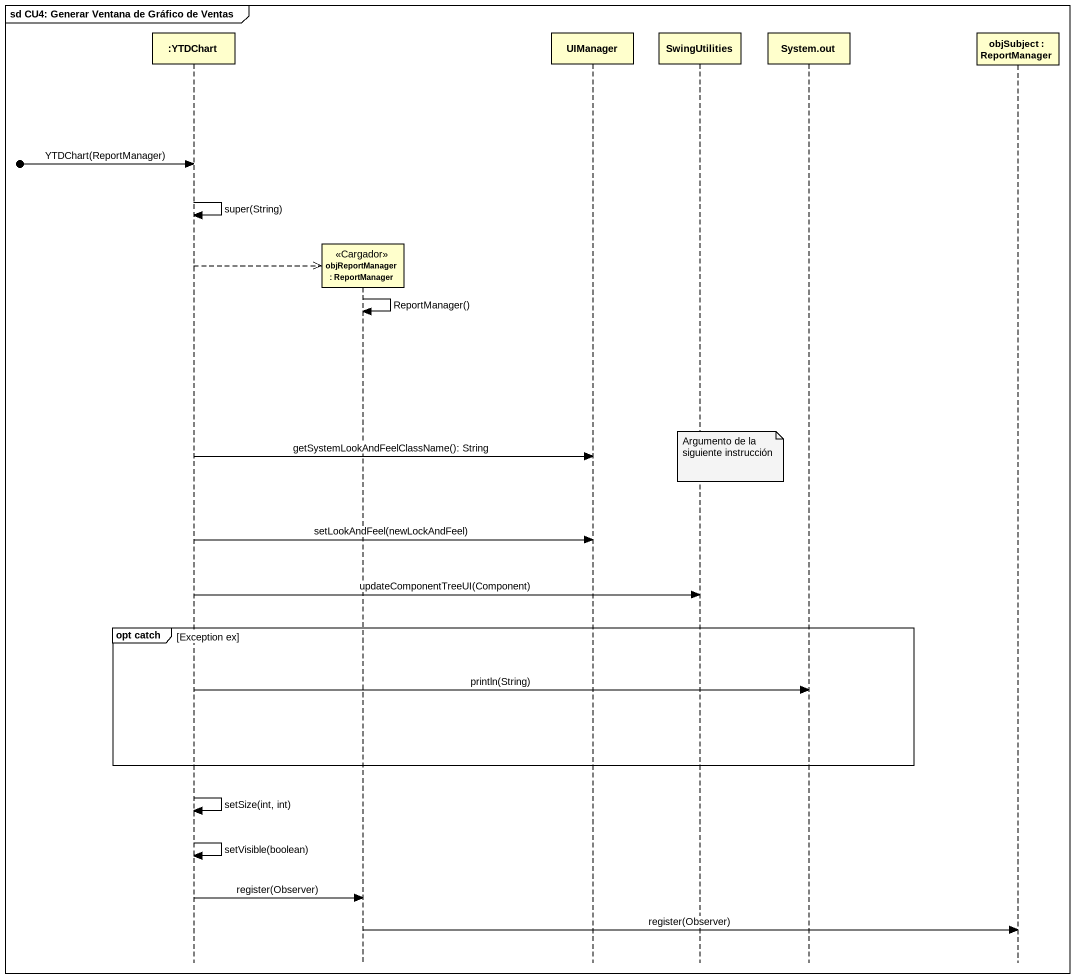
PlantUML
@startuml
mainframe sd CU4: Generar Ventana de Gráfico de Ventas
hide footbox
participant ":YTDChart" as YTDChart
participant "objReportManager : ReportManager" as objReportManager <<Cargador>>
participant UIManager
participant SwingUtilities
participant "System.out" as System_out
participant "objSubject : ReportManager" as objSubject

[o-> YTDChart : YTDChart(ReportManager)
YTDChart -> YTDChart : super(String)
YTDChart -->> objReportManager **
objReportManager -> objReportManager : ReportManager()
YTDChart -> UIManager : getSystemLookAndFeelClassName(): String
note over SwingUtilities : Argumento de la siguiente instrucción
YTDChart -> UIManager : setLookAndFeel(newLockAndFeel)
YTDChart -> SwingUtilities : updateComponentTreeUI(Component)
group opt catch [Exception ex]
  YTDChart -> System_out : println(String)
end
YTDChart -> YTDChart : setSize(int, int)
YTDChart -> YTDChart : setVisible(boolean)
YTDChart -> objReportManager : register(Observer)
objReportManager -> objSubject : register(Observer)
@enduml
